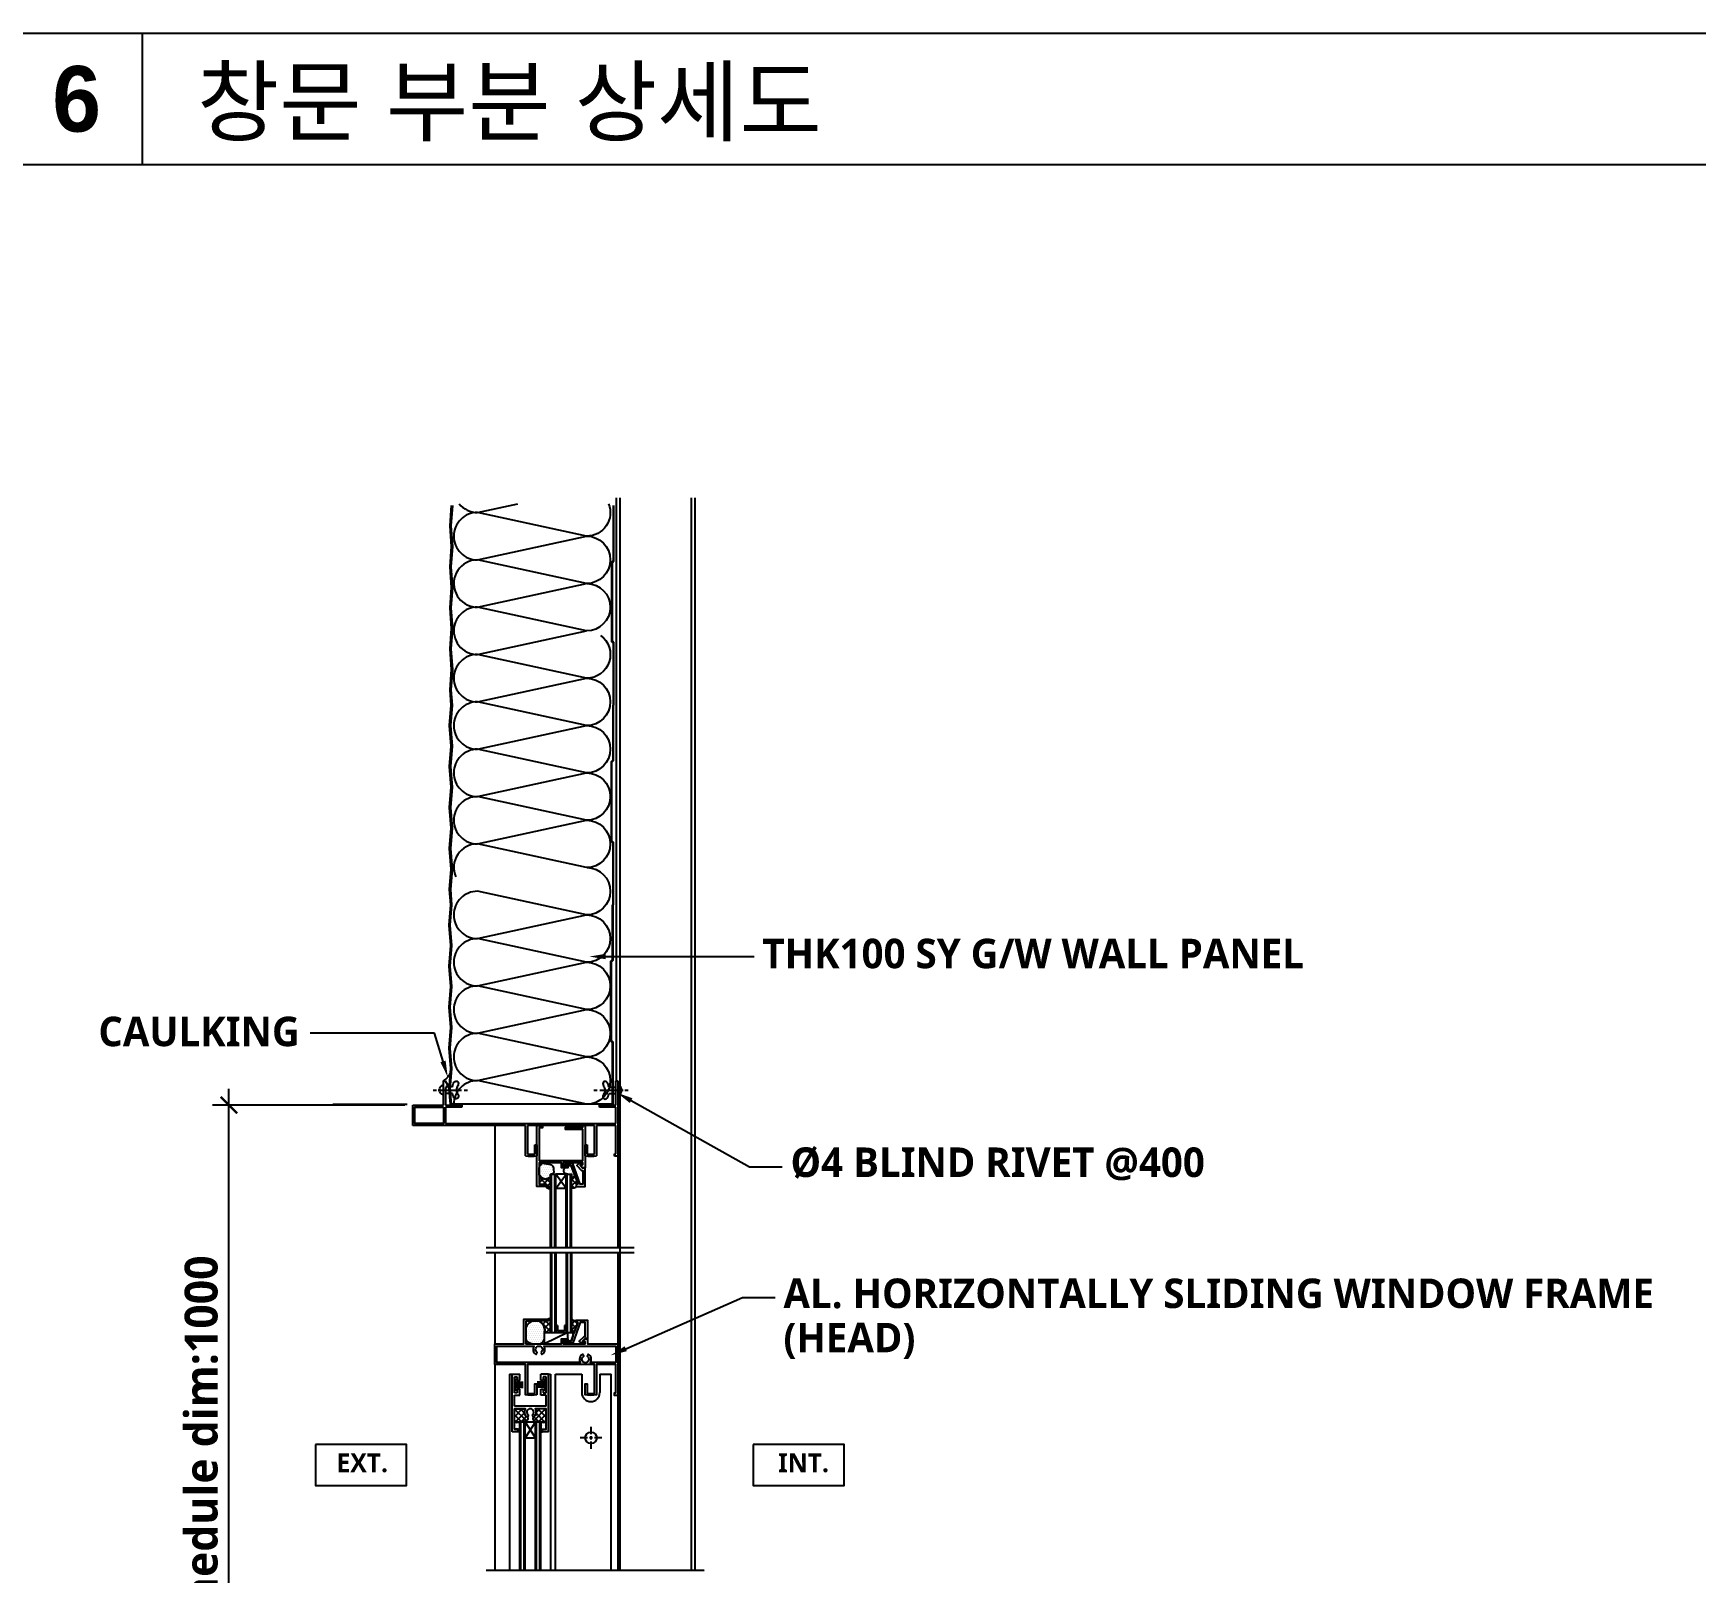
# Model space of a CAD drawing. Extents: x 0 to 20413, y 0 to 2870.
# Drawn here: x 3989 to 5002, y 1931 to 2870 of the extents above; entities that cross this region are included whole.
import ezdxf
from ezdxf import colors
from ezdxf.entities.mleader import LeaderData, LeaderLine
from ezdxf.enums import TextEntityAlignment as Align
from ezdxf.math import Vec2, Vec3

# ---------------------------------------------------------------- set-up
doc = ezdxf.new("R2010")
doc.units = 0
doc.linetypes.add('HIDDEN', pattern=[0.375, 0.25, -0.125])
doc.layers.get('Defpoints').update_dxf_attribs({"color": 151})
for name, color, linetype in [('0-판넬전개선', 11, 'Continuous'), ('A-ANNO-GRA1', 7, 'Continuous'), ('A-ANNO-TEXT1', 7, 'Continuous'), ('DIM', 7, 'Continuous'), ('HATCH', 252, 'Continuous'), ('Insulation', 8, 'Continuous'), ('SUBLINE', 4, 'Continuous'), ('~BOLT', 11, 'Continuous'), ('~FACE', 6, 'Continuous'), ('~FRAME', 2, 'Continuous'), ('~PANEL', 2, 'Continuous'), ('~TEXT', 3, 'Continuous'), ('~WINDOW', 4, 'Continuous')]:
    doc.layers.add(name, color=color, linetype=linetype)
doc.styles.add('2020음성 1차', font='나눔고딕Bold.ttf')
doc.styles.add('SY PANEL', font='NanumGothicBold.ttf')
doc.styles.add('헤드라인', font='NanumGothicBold.ttf')
doc.dimstyles.new('10-P&P', dxfattribs={"dimscale": 10, "dimtxt": 2, "dimasz": 1, "dimexe": 1, "dimexo": 0.5, "dimgap": 0.5, "dimtad": 1, "dimdec": 0, "dimlunit": 6, "dimtxsty": '헤드라인', "dimblk": 'ARCHTICK', "dimcen": 0.1, "dimdle": 1, "dimclrd": 256, "dimclre": 32, "dimclrt": 7, "dimadec": 0, "dimazin": 0, "dimtfac": 1, "dimtdec": 0, "dimtix": 1, "dimtmove": 2, "dimatfit": 3, "dimldrblk": 'DOTSMALL', "dimfxl": 1, "dimtolj": 1, "dimtzin": 0, "dimarcsym": 0})

# ---------------------------------------------------------------- blocks, each defined once
blk = doc.blocks.new('*X88')
at = {"color": 0}
for p, q in [((1945, 1987.5), (1945, 1987.5)), ((1945.625, 1988.75), (1945.625, 1988.75)), ((1946.25, 1987.5), (1946.25, 1987.5)), ((1946.875, 1988.75), (1946.875, 1988.75)), ((1947.5, 1990), (1947.5, 1990)), ((1947.5, 1987.5), (1947.5, 1987.5)), ((1948.125, 1988.75), (1948.125, 1988.75)), ((1948.75, 1990), (1948.75, 1990)), ((1948.75, 1987.5), (1948.75, 1987.5)), ((1949.375, 1988.75), (1949.375, 1988.75)), ((1950, 1987.5), (1950, 1987.5)), ((1945.625, 1986.25), (1945.625, 1986.25)), ((1946.875, 1986.25), (1946.875, 1986.25)), ((1948.125, 1986.25), (1948.125, 1986.25)), ((1948.75, 1985), (1948.75, 1985)), ((1949.375, 1986.25), (1949.375, 1986.25)), ((1950, 1985), (1950, 1985)), ((1950.625, 1986.25), (1950.625, 1986.25)), ((1950.625, 1983.75), (1950.625, 1983.75)), ((1951.25, 1985), (1951.25, 1985))]:
    blk.add_line(p, q, dxfattribs=at)
blk = doc.blocks.new('*X89')
at = {"color": 0}
for p, q in [((1949.6, 1981.4), (1951.8, 1983.6)), ((1952.6, 1978.9), (1949.6, 1981.9)), ((1949.6, 1977.9), (1952.8, 1981)), ((1951.4, 1976.6), (1949.6, 1978.4)), ((1952, 1983), (1951.5, 1983.5))]:
    blk.add_line(p, q, dxfattribs=at)
blk = doc.blocks.new('*X90')
at = {"color": 0}
for p, q in [((2359.375, 801.25), (2359.375, 801.25)), ((2360, 802.5), (2360, 802.5)), ((2360.625, 803.75), (2360.625, 803.75)), ((2360.625, 801.25), (2360.625, 801.25)), ((2361.25, 802.5), (2361.25, 802.5)), ((2361.875, 801.25), (2361.875, 801.25)), ((2362.5, 802.5), (2362.5, 802.5)), ((2363.125, 801.25), (2363.125, 801.25)), ((2363.75, 802.5), (2363.75, 802.5)), ((2364.375, 801.25), (2364.375, 801.25)), ((2365, 802.5), (2365, 802.5)), ((2365.625, 801.25), (2365.625, 801.25)), ((2358.75, 800), (2358.75, 800)), ((2358.75, 797.5), (2358.75, 797.5)), ((2359.375, 798.75), (2359.375, 798.75)), ((2359.375, 796.25), (2359.375, 796.25)), ((2360, 800), (2360, 800)), ((2360, 797.5), (2360, 797.5)), ((2360, 795), (2360, 795)), ((2360.625, 798.75), (2360.625, 798.75)), ((2360.625, 796.25), (2360.625, 796.25)), ((2361.25, 800), (2361.25, 800)), ((2361.25, 797.5), (2361.25, 797.5)), ((2361.25, 795), (2361.25, 795)), ((2361.875, 798.75), (2361.875, 798.75)), ((2361.875, 796.25), (2361.875, 796.25)), ((2362.5, 800), (2362.5, 800)), ((2362.5, 797.5), (2362.5, 797.5)), ((2362.5, 795), (2362.5, 795)), ((2363.125, 798.75), (2363.125, 798.75)), ((2363.125, 796.25), (2363.125, 796.25)), ((2363.75, 800), (2363.75, 800)), ((2363.75, 797.5), (2363.75, 797.5)), ((2363.75, 795), (2363.75, 795)), ((2364.375, 798.75), (2364.375, 798.75)), ((2364.375, 796.25), (2364.375, 796.25)), ((2365, 800), (2365, 800)), ((2365, 797.5), (2365, 797.5)), ((2365.625, 798.75), (2365.625, 798.75)), ((2366.25, 800), (2366.25, 800)), ((2366.25, 797.5), (2366.25, 797.5)), ((2366.875, 798.75), (2366.875, 798.75))]:
    blk.add_line(p, q, dxfattribs=at)
blk = doc.blocks.new('*X91')
at = {"color": 0}
for p, q in [((2358.2, 795.5), (2358.7, 796)), ((2365.1, 788.6), (2358.2, 795.5)), ((2358.2, 792), (2360.7, 794.5)), ((2359, 791.2), (2358.2, 791.9)), ((2360.9, 791.2), (2365.2, 795.4)), ((2362.6, 789.3), (2365.2, 791.9)), ((2365.2, 792), (2363, 794.3)), ((2365.2, 795.6), (2365.2, 795.6))]:
    blk.add_line(p, q, dxfattribs=at)
blk = doc.blocks.new('*X92')
at = {"color": 0}
for p, q in [((1949.6, 1857.6), (1949.6, 1857.7)), ((1949.6, 1854.1), (1951.9, 1856.4)), ((1952.5, 1855.3), (1951.3, 1856.5)), ((1952.3, 1851.9), (1949.6, 1854.7)), ((1949.6, 1850.6), (1953.1, 1854.1)), ((1951.4, 1849.3), (1949.6, 1851.1)), ((1953.3, 1854.5), (1952.6, 1855.2))]:
    blk.add_line(p, q, dxfattribs=at)
blk = doc.blocks.new('*X93')
at = {"color": 0}
for p, q in [((189, 1886.1), (189, 1886.1)), ((195.5, 1879.8), (189.3, 1886.1)), ((190.8, 1884.3), (192.7, 1886.2)), ((195.5, 1883.3), (192.7, 1886.2)), ((195.5, 1886.9), (194.9, 1887.6)), ((191.9, 1881.9), (195.5, 1885.5)), ((192.8, 1879.2), (195.5, 1882))]:
    blk.add_line(p, q, dxfattribs=at)
blk = doc.blocks.new('*X98')
at = {"color": 0}
for p, q in [((1970.5, 2055.3), (1975.4, 2060.3)), ((1970.5, 2058.9), (1971.9, 2060.3)), ((1977.5, 2053), (1970.5, 2060)), ((1976.5, 2057.6), (1973.8, 2060.3)), ((1974.7, 2052.2), (1970.5, 2056.5)), ((1971.3, 2052.1), (1970.5, 2053)), ((1970.8, 2052.1), (1976.5, 2057.8)), ((1974.5, 2052.2), (1977.7, 2055.5))]:
    blk.add_line(p, q, dxfattribs=at)
blk = doc.blocks.new('*X99')
at = {"color": 0}
for p, q in [((1982.4, 2053.1), (1989.6, 2060.3)), ((1983.7, 2057.9), (1986, 2060.3)), ((1989.7, 2055), (1984.4, 2060.3)), ((1989.7, 2058.5), (1987.9, 2060.3)), ((1985.3, 2052.2), (1982.3, 2055.3)), ((1989, 2052.1), (1983.6, 2057.5)), ((1985.1, 2052.2), (1989.7, 2056.9)), ((1988.5, 2052.1), (1989.7, 2053.3))]:
    blk.add_line(p, q, dxfattribs=at)
blk = doc.blocks.new('*X100')
at = {"color": 0}
for p, q in [((1970.625, 2051.25), (1970.625, 2051.25)), ((1970.625, 2048.75), (1970.625, 2048.75)), ((1971.25, 2050), (1971.25, 2050)), ((1971.875, 2051.25), (1971.875, 2051.25)), ((1971.875, 2048.75), (1971.875, 2048.75)), ((1972.5, 2050), (1972.5, 2050)), ((1973.125, 2051.25), (1973.125, 2051.25)), ((1973.125, 2048.75), (1973.125, 2048.75)), ((1973.125, 2046.25), (1973.125, 2046.25))]:
    blk.add_line(p, q, dxfattribs=at)
blk = doc.blocks.new('*X101')
at = {"color": 0}
for p, q in [((1986.875, 2051.25), (1986.875, 2051.25)), ((1986.875, 2048.75), (1986.875, 2048.75)), ((1987.5, 2050), (1987.5, 2050)), ((1988.125, 2051.25), (1988.125, 2051.25)), ((1988.125, 2048.75), (1988.125, 2048.75)), ((1988.75, 2050), (1988.75, 2050)), ((1989.375, 2051.25), (1989.375, 2051.25)), ((1989.375, 2048.75), (1989.375, 2048.75)), ((1986.875, 2046.25), (1986.875, 2046.25))]:
    blk.add_line(p, q, dxfattribs=at)
blk = doc.blocks.new('*X102')
at = {"color": 0}
for p, q in [((180.625, 1881.25), (180.625, 1881.25)), ((180.625, 1878.75), (180.625, 1878.75)), ((180.625, 1876.25), (180.625, 1876.25)), ((181.25, 1882.5), (181.25, 1882.5)), ((181.25, 1880), (181.25, 1880)), ((181.25, 1877.5), (181.25, 1877.5)), ((181.875, 1883.75), (181.875, 1883.75)), ((181.875, 1881.25), (181.875, 1881.25)), ((181.875, 1878.75), (181.875, 1878.75)), ((181.875, 1876.25), (181.875, 1876.25)), ((182.5, 1882.5), (182.5, 1882.5)), ((182.5, 1880), (182.5, 1880)), ((182.5, 1877.5), (182.5, 1877.5)), ((183.125, 1883.75), (183.125, 1883.75)), ((183.125, 1881.25), (183.125, 1881.25)), ((183.125, 1878.75), (183.125, 1878.75)), ((183.125, 1876.25), (183.125, 1876.25)), ((183.75, 1885), (183.75, 1885)), ((183.75, 1882.5), (183.75, 1882.5)), ((183.75, 1880), (183.75, 1880)), ((183.75, 1877.5), (183.75, 1877.5)), ((184.375, 1883.75), (184.375, 1883.75)), ((184.375, 1881.25), (184.375, 1881.25)), ((184.375, 1878.75), (184.375, 1878.75)), ((184.375, 1876.25), (184.375, 1876.25)), ((185, 1885), (185, 1885)), ((185, 1882.5), (185, 1882.5)), ((185, 1880), (185, 1880)), ((185, 1877.5), (185, 1877.5)), ((185.625, 1883.75), (185.625, 1883.75)), ((185.625, 1881.25), (185.625, 1881.25)), ((185.625, 1878.75), (185.625, 1878.75)), ((185.625, 1876.25), (185.625, 1876.25)), ((186.25, 1885), (186.25, 1885)), ((186.25, 1882.5), (186.25, 1882.5)), ((186.25, 1880), (186.25, 1880)), ((186.25, 1877.5), (186.25, 1877.5)), ((186.875, 1883.75), (186.875, 1883.75)), ((186.875, 1881.25), (186.875, 1881.25)), ((186.875, 1878.75), (186.875, 1878.75)), ((186.875, 1876.25), (186.875, 1876.25)), ((187.5, 1885), (187.5, 1885)), ((187.5, 1882.5), (187.5, 1882.5)), ((187.5, 1880), (187.5, 1880)), ((187.5, 1877.5), (187.5, 1877.5)), ((188.125, 1883.75), (188.125, 1883.75)), ((188.125, 1881.25), (188.125, 1881.25)), ((188.125, 1878.75), (188.125, 1878.75)), ((188.125, 1876.25), (188.125, 1876.25)), ((188.75, 1885), (188.75, 1885)), ((188.75, 1882.5), (188.75, 1882.5)), ((188.75, 1880), (188.75, 1880)), ((188.75, 1877.5), (188.75, 1877.5)), ((189.375, 1883.75), (189.375, 1883.75)), ((189.375, 1881.25), (189.375, 1881.25)), ((189.375, 1878.75), (189.375, 1878.75)), ((189.375, 1876.25), (189.375, 1876.25)), ((190, 1885), (190, 1885)), ((190, 1882.5), (190, 1882.5)), ((190, 1880), (190, 1880)), ((190, 1877.5), (190, 1877.5)), ((190.625, 1883.75), (190.625, 1883.75)), ((190.625, 1881.25), (190.625, 1881.25)), ((190.625, 1878.75), (190.625, 1878.75)), ((190.625, 1876.25), (190.625, 1876.25)), ((191.25, 1882.5), (191.25, 1882.5)), ((191.25, 1880), (191.25, 1880)), ((191.25, 1877.5), (191.25, 1877.5)), ((191.875, 1878.75), (191.875, 1878.75)), ((191.875, 1876.25), (191.875, 1876.25)), ((181.25, 1875), (181.25, 1875)), ((181.875, 1873.75), (181.875, 1873.75)), ((182.5, 1875), (182.5, 1875)), ((183.125, 1873.75), (183.125, 1873.75)), ((183.75, 1875), (183.75, 1875)), ((184.375, 1873.75), (184.375, 1873.75)), ((185, 1875), (185, 1875)), ((185, 1872.5), (185, 1872.5)), ((185.625, 1873.75), (185.625, 1873.75)), ((186.25, 1875), (186.25, 1875)), ((186.25, 1872.5), (186.25, 1872.5)), ((186.875, 1873.75), (186.875, 1873.75)), ((187.5, 1875), (187.5, 1875)), ((187.5, 1872.5), (187.5, 1872.5)), ((188.125, 1873.75), (188.125, 1873.75)), ((188.75, 1875), (188.75, 1875)), ((188.75, 1872.5), (188.75, 1872.5)), ((189.375, 1873.75), (189.375, 1873.75)), ((190, 1875), (190, 1875)), ((190.625, 1873.75), (190.625, 1873.75)), ((191.25, 1875), (191.25, 1875))]:
    blk.add_line(p, q, dxfattribs=at)
blk = doc.blocks.new('*X103')
at = {"color": 0}
for p, q in [((1947.5, 1847.5), (1947.5, 1847.5)), ((1948.125, 1848.75), (1948.125, 1848.75)), ((1948.125, 1846.25), (1948.125, 1846.25)), ((1948.75, 1847.5), (1948.75, 1847.5)), ((1949.375, 1848.75), (1949.375, 1848.75)), ((1949.375, 1846.25), (1949.375, 1846.25)), ((1950, 1847.5), (1950, 1847.5)), ((1947.5, 1845), (1947.5, 1845)), ((1948.75, 1845), (1948.75, 1845))]:
    blk.add_line(p, q, dxfattribs=at)
blk = doc.blocks.new('리벳')
at = {"layer": '~BOLT'}
for p, q in [((7202.9, 974.1), (7204.9, 974.1)), ((7205.9, 974.1), (7220.1, 974.1)), ((7214.7, 976.1), (7210.6, 976.1)), ((7221.7, 974.1), (7223.8, 974.1)), ((7214.7, 972.1), (7210.6, 972.1))]:
    blk.add_line(p, q, dxfattribs=at)
blk.add_lwpolyline([(7214.7, 972.1, 0.243685), (7216.2, 968.8, 0.496046), (7218.1, 969.5, 0.240327), (7217.8, 971.4, -0.160412), (7217, 974.1, -0.154154), (7217.8, 976.6, 0.228762), (7218.2, 978.4, 0.497369), (7216.2, 979.2, 0.258254), (7214.7, 976.1)], format="xyb", dxfattribs=at)
blk.add_arc((7209.8, 974), 3.16, 106.0461, 253.9539, dxfattribs=at)
blk = doc.blocks.new('_ArchTick')
at = {"color": 0, "linetype": 'ByBlock', "const_width": 0.15}
blk.add_lwpolyline([(-0.5, -0.5), (0.5, 0.5)], dxfattribs=at)
blk = doc.blocks.new('*D181')
at = {"layer": '0-판넬전개선', "lineweight": -2}
blk.add_line((4107.9, 1781.8), (4107.9, 2226.2), dxfattribs=at)
at = {"layer": '0-판넬전개선', "color": 32, "lineweight": -2}
for p, q in [((4215.1, 2216.2), (4097.9, 2216.2)), ((4224.7, 1791.8), (4097.9, 1791.8))]:
    blk.add_line(p, q, dxfattribs=at)
at = {"layer": 'Defpoints', "color": 0}
for p in [(4107.9, 2216.2), (4220.1, 2216.2), (4229.7, 1791.8)]:
    blk.add_point(p, dxfattribs=at)
at = {"layer": '0-판넬전개선', "linetype": 'ByBlock', "lineweight": -2, "xscale": 10, "yscale": 10, "zscale": 10}
for p, rotation in [((4107.9, 2216.2), 90), ((4107.9, 1791.8), 270)]:
    blk.add_blockref('_ArchTick', p, dxfattribs=dict(at, rotation=rotation))
at = {"layer": '0-판넬전개선', "color": 7, "insert": (4091.1, 2004), "char_height": 20, "attachment_point": 5, "rotation": 90, "style": '헤드라인'}
blk.add_mtext('\\A1;Schedule dim:1000', dxfattribs=at)
blk = doc.blocks.new('_DotSmall')
at = {"color": 0, "linetype": 'ByBlock', "const_width": 0.5}
blk.add_lwpolyline([(-0.0625, 0, 1), (0.0625, 0, 1)], format="xyb", close=True, dxfattribs=at)

msp = doc.modelspace()

# ---------------------------------------------------------------- linework, layer by layer
for p, q in [((2200, 2870), (5750, 2870)), ((4055, 2870), (4055, 2790)), ((2200, 2790), (5750, 2790))]:
    msp.add_line(p, q)
at = {"layer": 'A-ANNO-GRA1'}
msp.add_lwpolyline([(2200, 2870), (5750, 2870), (5750, 100), (2200, 100)], close=True, dxfattribs=at)
at = {"layer": 'DIM'}
msp.add_line((4216.51, 2216.62), (4171.3, 2216.62), dxfattribs=at)
at = {"layer": 'Insulation'}
for points in [[(4339.45, 2582.98, -0.5295451), (4326.02, 2563.22), (4259.45, 2577.66, 0.4142136), (4245.01, 2563.22)], [(4248.26, 2582.98, 0.2254831), (4259.45, 2577.66), (4283.97, 2582.98)], [(4245.01, 2563.22, 0.4142136), (4259.45, 2548.78), (4326.02, 2563.22, -1), (4326.02, 2534.34), (4259.45, 2548.78, 0.538191), (4246.17, 2528.66)], [(4245.41, 2537.72, 0.48505), (4259.45, 2519.91), (4326.02, 2534.34)], [(4326.29, 2534.34, -0.9909463), (4326.02, 2505.47), (4259.45, 2519.91, 0.4142136), (4245.01, 2505.47)], [(4245.41, 2508.84, 0.48505), (4259.45, 2491.03), (4326.02, 2505.47)], [(4334.49, 2502.73, -0.7272741), (4326.02, 2476.59), (4259.45, 2491.03, 0.4142136), (4245.01, 2476.59)], [(4245.01, 2476.59, 0.4142136), (4259.45, 2462.15), (4326.02, 2476.59, -1), (4326.02, 2447.71), (4259.45, 2462.15, 0.4142136), (4245.01, 2447.71)], [(4245.01, 2447.71, 0.4142136), (4259.45, 2433.27), (4326.02, 2447.71, -1), (4326.02, 2418.83), (4259.45, 2433.27, 0.4142136), (4245.01, 2418.83)], [(4245.01, 2418.83, 0.4142136), (4259.45, 2404.39), (4326.02, 2418.83, -1), (4326.02, 2389.95), (4259.45, 2404.39, 0.4142136), (4245.01, 2389.95)], [(4245.01, 2389.95, 0.4142136), (4259.45, 2375.51), (4326.02, 2389.95, -1), (4326.02, 2361.07), (4259.45, 2375.51, 0.538191), (4246.17, 2355.39)], [(4326.29, 2361.07, -0.9909463), (4326.02, 2332.19), (4259.45, 2346.63, 0.4142136), (4245.01, 2332.19)], [(4245.01, 2332.19, 0.4142136), (4259.45, 2317.75), (4326.02, 2332.19, -1), (4326.02, 2303.31), (4259.45, 2317.75, 0.4142136), (4245.01, 2303.31)], [(4245.01, 2303.31, 0.4142136), (4259.45, 2288.87), (4326.02, 2303.31, -1), (4326.02, 2274.43), (4259.45, 2288.87, 0.4142136), (4245.01, 2274.43)], [(4245.01, 2274.43, 0.4142136), (4259.45, 2259.99), (4326.02, 2274.43, -1), (4326.02, 2245.55), (4259.45, 2259.99, 0.4142136), (4245.01, 2245.55)], [(4245.01, 2245.55, 0.4142136), (4259.45, 2231.11), (4326.02, 2245.55, -1), (4326.02, 2216.67), (4259.45, 2231.11, 0.4142136), (4245.01, 2216.67)]]:
    msp.add_lwpolyline(points, format="xyb", dxfattribs=at)
msp.add_arc((4233.75, 2239.39), 9.77, 300.35202, 341.54604, dxfattribs=at)
at = {"layer": 'SUBLINE'}
for p, q in [((4344.21, 2253.79), (4344.21, 2586.6)), ((4392.21, 1932.42), (4392.21, 2586.6)), ((4344.21, 2230.96), (4344.21, 2358.33)), ((4270.08, 2203.76), (4270.08, 2129.12)), ((4345.08, 2184.96), (4345.08, 2129.12)), ((4355.05, 2129.12), (4264.72, 2129.12)), ((4355.05, 2126.12), (4264.72, 2126.12)), ((4270.08, 2126.12), (4270.08, 2070.53)), ((4345.08, 2126.12), (4345.08, 2070.53)), ((4270.08, 2057.93), (4270.08, 1932.42)), ((4279.08, 2051.96), (4280.59, 2051.96)), ((4279.08, 2051.96), (4279.08, 1932.42)), ((4302.76, 2051.96), (4304.08, 2051.96)), ((4304.08, 2051.96), (4304.08, 1932.42)), ((4307.08, 2051.96), (4323.08, 2051.96)), ((4307.08, 1932.42), (4307.08, 2051.96)), ((4323.08, 2051.96), (4323.08, 2040.86)), ((4334.08, 2051.96), (4334.08, 2040.86)), ((4334.08, 2051.96), (4341.08, 2051.96)), ((4341.08, 1932.42), (4341.08, 2051.96)), ((4328.69, 2015.43), (4328.69, 2019.87)), ((4326.48, 2013.21), (4322.04, 2013.21)), ((4329.64, 2013.21), (4327.74, 2013.21)), ((4328.69, 2012.26), (4328.69, 2014.17)), ((4328.69, 2006.56), (4328.69, 2011)), ((4335.35, 2013.21), (4330.91, 2013.21))]:
    msp.add_line(p, q, dxfattribs=at)
at = {"layer": 'SUBLINE', "linetype": 'HIDDEN'}
for p, q in [((4346.51, 1932.42), (4346.51, 2586.6)), ((4389.91, 1932.42), (4389.91, 2586.6)), ((4264.74, 1932.42), (4397.96, 1932.42))]:
    msp.add_line(p, q, dxfattribs=at)
at = {"layer": 'SUBLINE'}
msp.add_circle((4328.69, 2013.21), 3.48, dxfattribs=at)
msp.add_arc((4328.58, 2040.86), 5.5, 180, 0, dxfattribs=at)
at = {"layer": '~FACE'}
msp.add_line((4342.18, 2216.67), (4242.93, 2216.67), dxfattribs=at)
at = {"layer": '~FRAME'}
for p, q in [((4238.68, 2216.16), (4238.68, 2230.96)), ((4238.68, 2230.96), (4239.72, 2230.96)), ((4239.72, 2230.96), (4240.88, 2228.96)), ((4343.88, 2216.16), (4343.88, 2230.96)), ((4343.88, 2230.96), (4345.08, 2230.96)), ((4345.08, 2230.96), (4345.08, 2184.96)), ((4240.88, 2226.96), (4239.88, 2226.96)), ((4239.88, 2226.96), (4239.88, 2216.16)), ((4240.88, 2228.96), (4240.88, 2226.96)), ((4220.08, 2203.76), (4220.08, 2216.16)), ((4220.08, 2216.16), (4238.68, 2216.16)), ((4239.88, 2216.16), (4249.88, 2216.16)), ((4249.88, 2214.96), (4239.88, 2214.96)), ((4239.88, 2214.96), (4239.88, 2204.96)), ((4249.88, 2216.16), (4249.88, 2214.96)), ((4333.88, 2214.96), (4333.88, 2216.16)), ((4333.88, 2216.16), (4343.88, 2216.16)), ((4343.88, 2214.96), (4333.88, 2214.96)), ((4343.88, 2204.96), (4343.88, 2214.96)), ((4288.68, 2203.76), (4220.08, 2203.76)), ((4239.88, 2204.96), (4343.88, 2204.96)), ((4288.68, 2185.3), (4288.68, 2203.76)), ((4330.88, 2203.76), (4289.88, 2203.76)), ((4289.88, 2203.76), (4289.88, 2186.16)), ((4330.88, 2186.16), (4330.88, 2203.76)), ((4343.88, 2203.76), (4332.08, 2203.76)), ((4332.08, 2203.76), (4332.08, 2185.3)), ((4343.88, 2186.46), (4343.88, 2203.76)), ((4294.48, 2186.16), (4294.48, 2191.96)), ((4294.48, 2191.96), (4295.68, 2191.96)), ((4295.68, 2191.96), (4295.68, 2185.3)), ((4325.08, 2185.3), (4325.08, 2191.96)), ((4325.08, 2191.96), (4326.28, 2191.96)), ((4326.28, 2191.96), (4326.28, 2186.16)), ((4289.88, 2186.16), (4294.48, 2186.16)), ((4326.28, 2186.16), (4330.88, 2186.16)), ((4343.08, 2184.96), (4343.08, 2186.46)), ((4343.08, 2186.46), (4343.88, 2186.46)), ((4345.08, 2184.96), (4343.08, 2184.96))]:
    msp.add_line(p, q, dxfattribs=at)
for points in [[(4238.68, 2214.96), (4238.68, 2204.96), (4221.28, 2204.96), (4221.28, 2214.96)], [(4319.63, 2166.56), (4325.08, 2166.56), (4325.08, 2177.77), (4323.48, 2177.77), (4321.98, 2179.27), (4323, 2180.28), (4321.07, 2180.33), (4320, 2179.27), (4322.9, 2176.37), (4323.68, 2176.37), (4323.68, 2167.96), (4322.13, 2167.96), (4317.63, 2180.52), (4312.63, 2179.83), (4312.63, 2179.83), (4312.63, 2179.33), (4316.57, 2179.33), (4320.65, 2167.96), (4319.63, 2167.96)], [(4324.55, 2071.2), (4322.62, 2071.15), (4321.55, 2072.22), (4324.45, 2075.12), (4325.23, 2075.12), (4325.23, 2083.53), (4322.13, 2083.53), (4317.63, 2070.97), (4312.63, 2071.66), (4312.63, 2071.66), (4312.63, 2072.16), (4316.57, 2072.16), (4320.65, 2083.53), (4319.63, 2083.53), (4319.63, 2084.93), (4326.63, 2084.93), (4326.63, 2073.72), (4325.03, 2073.72), (4323.53, 2072.22)]]:
    msp.add_lwpolyline(points, close=True, dxfattribs=at)
msp.add_lwpolyline([(4310.63, 2177.96), (4310.63, 2180.96), (4297.08, 2180.96), (4297.08, 2167.96), (4301.13, 2167.96), (4301.13, 2166.56), (4295.68, 2166.56), (4295.68, 2203.76), (4299.08, 2203.76), (4299.08, 2202.36), (4297.08, 2202.36), (4297.08, 2182.36), (4323.68, 2182.36), (4323.68, 2201.3), (4313.23, 2201.3), (4313.23, 2202.7), (4323.68, 2202.7), (4323.68, 2203.76), (4325.08, 2203.76), (4325.08, 2177.86), (4323.68, 2177.86), (4322.68, 2178.86), (4323.68, 2179.86), (4323.68, 2180.96), (4311.63, 2180.96), (4311.63, 2178.96), (4314.63, 2178.96), (4314.63, 2177.96), (4310.63, 2177.96), (4310.63, 2180.47)], dxfattribs=at)
for points in [[(4295.68, 2039.47, -0.098159), (4288.68, 2039.47), (4288.68, 2057.93), (4270.08, 2057.93), (4270.08, 2070.53), (4287.63, 2070.53), (4287.63, 2085.53), (4287.63, 2085.53), (4302.63, 2085.53), (4302.63, 2084.53), (4289.03, 2084.13), (4289.03, 2070.53), (4310.63, 2070.53), (4310.63, 2073.53), (4314.63, 2073.53), (4314.63, 2072.53), (4311.63, 2072.53), (4311.63, 2070.53), (4325.23, 2070.53), (4325.23, 2071.63), (4324.23, 2072.63), (4325.23, 2073.63), (4326.63, 2073.63), (4326.63, 2070.53), (4345.08, 2070.53), (4345.08, 2039.13), (4343.08, 2039.13), (4343.08, 2040.63), (4343.88, 2040.63), (4343.88, 2057.93), (4332.08, 2057.93), (4332.08, 2039.47, -0.098159), (4325.08, 2039.47), (4325.08, 2046.13), (4326.28, 2046.13), (4326.28, 2040.33), (4330.88, 2040.33), (4330.88, 2057.93), (4289.88, 2057.93), (4289.88, 2040.33), (4294.48, 2040.33), (4294.48, 2046.13), (4295.68, 2046.13)], [(4298.02, 2065.29), (4298.75, 2064, 0.4364537), (4299.96, 2069.13), (4343.88, 2069.13), (4343.88, 2059.13), (4328.27, 2059.13, 0.4364537), (4327.05, 2064.25), (4326.33, 2062.96, -3.7499414), (4324.22, 2062.95), (4323.48, 2064.23, 0.43305), (4322.3, 2059.13), (4271.28, 2059.13), (4271.28, 2069.13), (4294, 2069.13, 0.43305), (4295.18, 2064.02), (4295.92, 2065.3, -3.7499414)]]:
    msp.add_lwpolyline(points, format="xyb", close=True, dxfattribs=at)
for centre in [(4292.18, 2202.96), (4328.58, 2202.96)]:
    msp.add_arc(centre, 18, 258.78773, 281.21227, dxfattribs=at)
at = {"layer": '~PANEL'}
for points in [[(4243.44, 2460.2), (4242.7, 2469.46), (4243.7, 2481.96), (4242.7, 2494.46), (4243.7, 2506.96), (4242.7, 2519.46), (4243.7, 2531.96), (4242.7, 2544.46), (4243.7, 2556.96), (4242.7, 2569.46), (4243.7, 2581.96)], [(4244.2, 2581.96), (4243.2, 2569.46), (4244.2, 2556.96), (4243.2, 2544.46), (4244.2, 2531.96), (4243.2, 2519.46), (4244.2, 2506.96), (4243.2, 2494.46), (4244.2, 2481.96), (4243.2, 2469.46), (4243.95, 2460.2)], [(4342.2, 2581.96), (4342.2, 2548.37), (4341.2, 2547.37), (4341.2, 2498.96), (4342.2, 2497.96), (4342.2, 2460.2)], [(4342.7, 2460.2), (4342.7, 2498.16), (4341.7, 2499.16), (4341.7, 2547.16), (4342.7, 2548.16), (4342.7, 2581.96)], [(4243.18, 2338.44), (4242.44, 2347.7), (4243.44, 2360.2), (4242.44, 2372.7), (4243.44, 2385.2), (4242.44, 2397.7), (4243.44, 2410.2), (4242.44, 2422.7), (4243.44, 2435.2), (4242.44, 2447.7), (4243.44, 2460.2)], [(4243.95, 2460.2), (4242.95, 2447.7), (4243.95, 2435.2), (4242.95, 2422.7), (4243.95, 2410.2), (4242.95, 2397.7), (4243.95, 2385.2), (4242.95, 2372.7), (4243.95, 2360.2), (4242.95, 2347.7), (4243.69, 2338.44)], [(4341.94, 2460.2), (4341.94, 2426.61), (4340.94, 2425.61), (4340.94, 2377.19), (4341.94, 2376.19), (4341.94, 2338.44)], [(4342.44, 2338.44), (4342.44, 2376.4), (4341.44, 2377.4), (4341.44, 2425.4), (4342.44, 2426.4), (4342.44, 2460.2)], [(4242.93, 2216.67), (4242.18, 2225.94), (4243.18, 2238.44), (4242.18, 2250.94), (4243.18, 2263.44), (4242.18, 2275.94), (4243.18, 2288.44), (4242.18, 2300.94), (4243.18, 2313.44), (4242.18, 2325.94), (4243.18, 2338.44)], [(4243.69, 2338.44), (4242.69, 2325.94), (4243.69, 2313.44), (4242.69, 2300.94), (4243.69, 2288.44), (4242.69, 2275.94), (4243.69, 2263.44), (4242.69, 2250.94), (4243.69, 2238.44), (4242.69, 2225.94), (4243.43, 2216.67)], [(4341.68, 2338.44), (4341.68, 2304.84), (4340.68, 2303.84), (4340.68, 2255.43), (4341.68, 2254.43), (4341.68, 2216.67)], [(4342.18, 2216.67), (4342.18, 2254.64), (4341.18, 2255.64), (4341.18, 2303.64), (4342.18, 2304.64), (4342.18, 2338.44)]]:
    msp.add_lwpolyline(points, dxfattribs=at)
at = {"layer": '~TEXT'}
for p, q in [((4237.2, 2225.28), (4245.82, 2225.28)), ((4338.8, 2225.28), (4347.43, 2225.28))]:
    msp.add_line(p, q, dxfattribs=at)
for points in [[(4160.65, 2009.24), (4160.65, 1984.24), (4216.17, 1984.24), (4216.17, 2009.24)], [(4427.58, 2009.24), (4427.58, 1984.24), (4483.1, 1984.24), (4483.1, 2009.24)]]:
    msp.add_lwpolyline(points, close=True, dxfattribs=at)
at = {"layer": '~WINDOW'}
for p, q in [((4304.05, 2173.96), (4307.22, 2173.96)), ((4304.05, 2129.12), (4304.05, 2173.96)), ((4304.58, 2129.12), (4304.58, 2173.96)), ((4306.69, 2129.12), (4306.69, 2173.96)), ((4313.55, 2173.96), (4307.22, 2173.96)), ((4307.22, 2165.33), (4313.55, 2173.96)), ((4313.55, 2165.33), (4307.22, 2173.96)), ((4307.22, 2129.12), (4307.22, 2173.96)), ((4313.55, 2173.96), (4316.72, 2173.96)), ((4313.55, 2129.12), (4313.55, 2173.96)), ((4314.08, 2129.12), (4314.08, 2173.96)), ((4316.19, 2129.12), (4316.19, 2173.96)), ((4316.72, 2129.12), (4316.72, 2173.96)), ((4313.55, 2165.33), (4307.22, 2165.33)), ((4304.05, 2126.12), (4304.05, 2077.53)), ((4304.58, 2126.12), (4304.58, 2077.53)), ((4306.69, 2126.12), (4306.69, 2077.53)), ((4307.22, 2126.12), (4307.22, 2077.53)), ((4313.55, 2126.12), (4313.55, 2077.53)), ((4314.08, 2126.12), (4314.08, 2077.53)), ((4316.19, 2126.12), (4316.19, 2077.53)), ((4316.72, 2126.12), (4316.72, 2077.53)), ((4308.27, 2081.75), (4307.22, 2081.75)), ((4308.27, 2081.75), (4308.27, 2078.58)), ((4312.5, 2078.58), (4308.27, 2078.58)), ((4312.5, 2081.75), (4312.5, 2078.58)), ((4313.55, 2081.75), (4312.5, 2081.75)), ((4300.42, 2077.53), (4317.7, 2077.53)), ((4314.63, 2077.53), (4300.42, 2070.53)), ((4300.42, 2070.53), (4300.42, 2077.53)), ((4304.05, 2077.53), (4307.22, 2077.53)), ((4313.55, 2077.53), (4307.22, 2077.53)), ((4313.55, 2077.53), (4316.72, 2077.53)), ((4314.63, 2072.16), (4314.63, 2077.53)), ((4280.59, 2051.96), (4285.23, 2051.96)), ((4280.59, 2016.96), (4280.59, 2051.96)), ((4282.06, 2050.48), (4283.75, 2050.48)), ((4282.06, 2040.77), (4282.06, 2050.48)), ((4282.91, 2041.93), (4282.91, 2049.32)), ((4283.75, 2050.48), (4283.75, 2048.27)), ((4283.75, 2048.27), (4285.23, 2048.27)), ((4285.23, 2048.27), (4285.23, 2051.96)), ((4298.12, 2048.27), (4298.12, 2051.96)), ((4302.76, 2051.96), (4298.12, 2051.96)), ((4299.59, 2048.27), (4298.12, 2048.27)), ((4299.59, 2050.48), (4299.59, 2048.27)), ((4301.28, 2050.48), (4299.59, 2050.48)), ((4300.44, 2041.93), (4300.44, 2049.32)), ((4301.28, 2040.77), (4301.28, 2050.48)), ((4302.76, 2016.96), (4302.76, 2051.96)), ((4283.75, 2040.77), (4282.06, 2040.77)), ((4282.06, 2032.48), (4282.06, 2039.29)), ((4282.06, 2039.29), (4285.23, 2039.29)), ((4282.91, 2047.21), (4287.4, 2047.21)), ((4282.91, 2046.15), (4287.4, 2046.15)), ((4282.91, 2045.1), (4287.4, 2045.1)), ((4282.91, 2044.04), (4287.4, 2044.04)), ((4285.23, 2042.99), (4283.75, 2042.99)), ((4283.75, 2042.99), (4283.75, 2040.77)), ((4285.23, 2039.29), (4285.23, 2042.99)), ((4300.44, 2047.21), (4295.85, 2047.21)), ((4300.44, 2046.15), (4295.85, 2046.15)), ((4300.44, 2045.1), (4295.85, 2045.1)), ((4300.44, 2044.04), (4295.85, 2044.04)), ((4298.12, 2039.29), (4298.12, 2042.99)), ((4298.12, 2042.99), (4299.59, 2042.99)), ((4301.28, 2039.29), (4298.12, 2039.29)), ((4299.59, 2042.99), (4299.59, 2040.77)), ((4299.59, 2040.77), (4301.28, 2040.77)), ((4301.28, 2032.48), (4301.28, 2039.29)), ((4345.08, 2039.13), (4345.08, 1932.42)), ((4301.28, 2032.48), (4282.06, 2032.48)), ((4288.77, 2031), (4282.06, 2031)), ((4282.06, 2018.44), (4282.06, 2031)), ((4301.28, 2031), (4294.58, 2031)), ((4301.28, 2018.44), (4301.28, 2031)), ((4282.06, 2018.44), (4284.28, 2018.44)), ((4284.28, 2018.44), (4284.28, 2016.96)), ((4285.34, 2022.98), (4298.01, 2022.98)), ((4285.34, 1932.42), (4285.34, 2022.98)), ((4285.87, 1932.42), (4285.87, 2022.98)), ((4287.98, 1932.42), (4287.98, 2022.98)), ((4294.84, 2022.98), (4288.51, 2013.28)), ((4294.84, 2013.28), (4288.51, 2022.98)), ((4288.51, 1932.42), (4288.51, 2022.98)), ((4290.61, 2027.06), (4289.87, 2025.79)), ((4292.71, 2027.05), (4293.44, 2025.77)), ((4294.84, 1932.42), (4294.84, 2022.98)), ((4295.37, 1932.42), (4295.37, 2022.98)), ((4297.48, 1932.42), (4297.48, 2022.98)), ((4298.01, 1932.42), (4298.01, 2022.98)), ((4299.07, 2018.44), (4301.28, 2018.44)), ((4299.07, 2016.96), (4299.07, 2018.44)), ((4284.28, 2016.96), (4280.59, 2016.96)), ((4288.51, 2013.28), (4294.84, 2013.28)), ((4302.76, 2016.96), (4299.07, 2016.96))]:
    msp.add_line(p, q, dxfattribs=at)
for points in [[(4305.3, 2174.3), (4304.05, 2173.89), (4304.05, 2172.71), (4303.5, 2172.01), (4302.67, 2171.67), (4301.83, 2171.18), (4300.72, 2171), (4300.72, 2171), (4300.13, 2171.18), (4298.95, 2171.67), (4298.33, 2172.15), (4297.63, 2172.98), (4297.08, 2173.82), (4297.08, 2177.63), (4297.38, 2178.81), (4297.61, 2179.22), (4297.93, 2179.64), (4298.71, 2180.81), (4303.01, 2180.21), (4304.54, 2179.85), (4305.02, 2179.36), (4305.51, 2178.88), (4305.65, 2178.32), (4305.78, 2177.63), (4305.78, 2176.52), (4305.99, 2175.69), (4305.99, 2174.99), (4305.65, 2174.65)], [(4304.05, 2172.4), (4303.61, 2171.99), (4303.44, 2171.82), (4303.2, 2171.58), (4302.48, 2171.41), (4302.14, 2171.1), (4301.7, 2171.04), (4301.12, 2170.86), (4300.82, 2170.86), (4300.82, 2170.86), (4300.1, 2170.93), (4300.04, 2171.17), (4299.42, 2171.34), (4299.15, 2171.55), (4298.67, 2171.72), (4298.26, 2172.13), (4297.85, 2172.47), (4297.24, 2173.29), (4297.08, 2173.82), (4297.08, 2167.96), (4301.13, 2167.96), (4301.13, 2166.56), (4301.43, 2166.22), (4301.49, 2165.88), (4302.07, 2165.64), (4302.48, 2165.3), (4302.83, 2165.3), (4303.2, 2165.3), (4303.61, 2165.3), (4304.02, 2165.4)], [(4314.63, 2177.96), (4313, 2177.96), (4312.46, 2177.56), (4312.35, 2177.39), (4312.18, 2177.11), (4312.01, 2176.7), (4311.91, 2176.36), (4311.91, 2175.71), (4312.11, 2175.2), (4312.52, 2174.89), (4312.87, 2174.66), (4313.65, 2174.31), (4314.33, 2174.21), (4314.98, 2173.96), (4316.72, 2173.96), (4316.72, 2172.64), (4317, 2172.3), (4317.17, 2172.23), (4317.47, 2172.16), (4317.65, 2172.16), (4317.95, 2172.16), (4318.29, 2172.16), (4318.53, 2172.23), (4318.64, 2172.4), (4318.7, 2172.64), (4318.77, 2173.18), (4316.57, 2179.33), (4314.63, 2179.33)], [(4316.72, 2172.64), (4317, 2172.16), (4317.47, 2172.06), (4317.88, 2172.06), (4318.36, 2172.06), (4318.77, 2172.64), (4318.81, 2173.07), (4320.65, 2167.96), (4319.63, 2167.96), (4319.63, 2166.56), (4319.46, 2166.29), (4319.28, 2166.05), (4319.08, 2165.81), (4318.7, 2165.71), (4318.36, 2165.57), (4317.82, 2165.54), (4317.54, 2165.47), (4317, 2165.54), (4316.72, 2165.71)], [(4300.42, 2077.53), (4300.55, 2078.83), (4299.88, 2081.26), (4298.6, 2083.35), (4297.18, 2084.3), (4296.36, 2084.34), (4292.52, 2084.23), (4291.71, 2083.69), (4290.76, 2083.08), (4290.09, 2082.27), (4289.48, 2081.46), (4289.03, 2080.58), (4289.03, 2073.36), (4289.28, 2072.61), (4289.75, 2071.94), (4290.56, 2071.53), (4291.71, 2070.93), (4292.66, 2070.72), (4293.13, 2070.53), (4297.31, 2070.53), (4297.99, 2070.79), (4298.8, 2071.26), (4299.54, 2071.94), (4300.08, 2073.09), (4300.42, 2074.03)], [(4304.05, 2086.12), (4302.63, 2085.53), (4302.63, 2084.53), (4297.52, 2084.37), (4298.26, 2083.82), (4298.8, 2083.22), (4299.27, 2082.74), (4299.54, 2082.2), (4299.88, 2081.46), (4300.35, 2080.25), (4300.55, 2079.57), (4300.55, 2078.83), (4300.82, 2077.95), (4301.23, 2077.53), (4304.05, 2077.53)], [(4316.72, 2086.06), (4317.08, 2085.64), (4317.28, 2085.44), (4317.62, 2085.21), (4317.89, 2085.06), (4318.36, 2084.86), (4318.7, 2084.79), (4319.09, 2084.79), (4319.36, 2084.79), (4319.63, 2084.79), (4319.63, 2083.53), (4320.65, 2083.53), (4318.5, 2077.54), (4316.72, 2077.54)], [(4314.63, 2077.53), (4317.7, 2077.53), (4317.7, 2075.3), (4316.57, 2072.16), (4314.63, 2072.16)], [(4289.87, 2025.79), (4289.98, 2025.6), (4290.07, 2025.39), (4290.07, 2025.16), (4290.12, 2024.82), (4290.12, 2024.69), (4290.09, 2024.51), (4289.91, 2024.3), (4289.66, 2024.09), (4289.34, 2023.8), (4289, 2023.62), (4288.66, 2023.5), (4288.41, 2023.36), (4288.09, 2023.27), (4287.75, 2023.2), (4287.47, 2023.11), (4287.13, 2023.05), (4286.88, 2022.98), (4285.34, 2022.98), (4285.34, 2022.85), (4282.06, 2022.85), (4282.06, 2031), (4288.77, 2031), (4288.48, 2030.64), (4288.39, 2030.48), (4288.2, 2029.97), (4288.11, 2029.7), (4288.09, 2029.31), (4288.05, 2028.43), (4288.2, 2027.85), (4288.57, 2026.94), (4288.95, 2026.55), (4289.3, 2026.15)], [(4293.48, 2025.79), (4293.37, 2025.6), (4293.28, 2025.39), (4293.28, 2025.16), (4293.23, 2024.82), (4293.23, 2024.69), (4293.26, 2024.51), (4293.44, 2024.3), (4293.69, 2024.09), (4294.01, 2023.8), (4294.35, 2023.62), (4294.69, 2023.5), (4294.94, 2023.36), (4295.26, 2023.27), (4295.6, 2023.2), (4295.88, 2023.11), (4296.22, 2023.05), (4296.47, 2022.98), (4298.01, 2022.98), (4298.01, 2022.85), (4301.28, 2022.85), (4301.28, 2031), (4294.58, 2031), (4294.86, 2030.64), (4294.95, 2030.48), (4295.15, 2029.97), (4295.24, 2029.7), (4295.26, 2029.31), (4295.29, 2028.43), (4295.15, 2027.85), (4294.78, 2026.94), (4294.4, 2026.55), (4294.05, 2026.15)], [(4285.34, 2016.39), (4285.15, 2016.53), (4285.04, 2016.64), (4284.68, 2016.82), (4284.54, 2016.89), (4284.28, 2016.96), (4284.28, 2018.44), (4282.06, 2018.44), (4282.06, 2022.85), (4285.34, 2022.85)], [(4298.01, 2016.39), (4298.2, 2016.53), (4298.31, 2016.64), (4298.67, 2016.82), (4298.81, 2016.89), (4299.07, 2016.96), (4299.07, 2018.44), (4301.28, 2018.44), (4301.28, 2022.85), (4298.01, 2022.85)]]:
    msp.add_lwpolyline(points, close=True, dxfattribs=at)
for radius, start, end in [(3.59, 143.96812, 239.80869), (2.11, 299.53525, 239.80869), (3.59, 299.53525, 36.03188)]:
    msp.add_arc((4291.67, 2028.89), radius, start, end, dxfattribs=at)

# ---------------------------------------------------------------- block references
at = {"layer": 'HATCH'}
for name, p in [('*X88', (2367.15, 189.01)), ('*X89', (2367.15, 189.01)), ('*X102', (4108.47, 198.28)), ('*X93', (4108.47, 198.28)), ('*X92', (2367.11, 228.35)), ('*X103', (2367.11, 228.35)), ('*X98', (2311.6, -29.27)), ('*X99', (2311.6, -29.27)), ('*X100', (2311.6, -29.27)), ('*X101', (2311.6, -29.27))]:
    msp.add_blockref(name, p, dxfattribs=at)
at = {"layer": '~BOLT', "xscale": -1, "rotation": 180}
msp.add_blockref('리벳', (-2970.4, 3199.42), dxfattribs=at)
at = {"layer": '~BOLT', "rotation": 180}
msp.add_blockref('리벳', (11554.19, 3199.29), dxfattribs=at)
at = {"layer": '~WINDOW'}
for name in ['*X90', '*X91']:
    msp.add_blockref(name, (1938.85, 1376.79), dxfattribs=at)

# ---------------------------------------------------------------- texts
at = {"layer": 'A-ANNO-TEXT1', "style": '2020음성 1차'}
msp.add_text('6', height=40, dxfattribs=at).set_placement((4015, 2830), align=Align.MIDDLE_CENTER)
msp.add_text('창문 부분 상세도', height=40, dxfattribs=at).set_placement((4088.33, 2828.33), align=Align.MIDDLE_LEFT)
at = {"layer": '~TEXT', "style": 'SY PANEL'}
for s, p in [('EXT.', (4173.51, 1992.28)), ('INT.', (4442.82, 1992.28))]:
    msp.add_text(s, height=11.52, dxfattribs=at).set_placement(p)

# ---------------------------------------------------------------- dimensions: what is measured, and where the dimension line sits
at = {"layer": '0-판넬전개선'}
dim = msp.add_linear_dim(base=(4107.91, 2216.16), p1=(4229.72, 1791.78), p2=(4220.08, 2216.16), angle=90, text='Schedule dim:1000', dimstyle='10-P&P', dxfattribs=at)
dim.commit()
dim.dimension.update_dxf_attribs({"geometry": '*D181', "text_midpoint": (4091.08, 2003.97)})

# ---------------------------------------------------------------- leaders
at = {"layer": '~TEXT'}
ml = msp.add_multileader_mtext('Standard', dxfattribs=at)
ml.set_content('THK100 SY G/W WALL PANEL ', color=256, style='SY PANEL')
ml.set_leader_properties()
ml.build(insert=Vec2(0, 0))
ml.multileader.update_dxf_attribs({"dogleg_length": 20, "arrow_head_size": 10})
ctx = ml.context
ctx.base_point, ctx.char_height, ctx.arrow_head_size, ctx.landing_gap_size, ctx.plane_origin = Vec3(4428.21, 2306.8), 18, 10, 5, Vec3(4703.69, 2367.73)
ctx.attachment_type = 2
notes = []
notes.append((ctx, [(1, (1, 1, 0), (4408.21, 2306.8), (1, 0), 20, [(0, [(4327.63, 2306.8)], 0, [])])]))
ctx.mtext.insert, ctx.mtext.line_spacing_factor, ctx.mtext.line_spacing_style, ctx.mtext.flow_direction = Vec3(4433.21, 2317.66), 0.9, 2, 5
ml = msp.add_multileader_mtext('Standard', dxfattribs=at)
ml.set_content('CAULKING', color=256, style='SY PANEL')
ml.set_leader_properties()
ml.build(insert=Vec2(0, 0))
ml.multileader.update_dxf_attribs({"dogleg_length": 75.96, "arrow_head_size": 10})
ctx = ml.context
ctx.base_point, ctx.char_height, ctx.arrow_head_size, ctx.landing_gap_size, ctx.plane_origin = Vec3(4023.26, 2260.08), 18, 10, 5, Vec3(4423.2, 2216.19)
notes.append((ctx, [(0, (1, 1, 0), (4233.3, 2260.08), (-1, 0), 75.96, [(0, [(4241.33, 2233.23)], 0, [])])]))
ctx.mtext.insert, ctx.mtext.line_spacing_factor, ctx.mtext.line_spacing_style, ctx.mtext.flow_direction = Vec3(4028.26, 2270.12), 0.6, 2, 5
ml = msp.add_multileader_mtext('Standard', dxfattribs=at)
ml.set_content('Ø4 BLIND RIVET @400', color=256, style='SY PANEL')
ml.set_leader_properties()
ml.build(insert=Vec2(0, 0))
ml.multileader.update_dxf_attribs({"dogleg_length": 20, "arrow_head_size": 10})
ctx = ml.context
ctx.base_point, ctx.char_height, ctx.arrow_head_size, ctx.landing_gap_size, ctx.plane_origin = Vec3(4445.36, 2178.46), 18, 10, 5, Vec3(4355.97, 2179.18)
notes.append((ctx, [(0, (1, 1, 0), (4425.36, 2178.46), (1, 0), 20, [(0, [(4344.44, 2223.81)], 0, [])])]))
ctx.mtext.insert, ctx.mtext.line_spacing_factor, ctx.mtext.line_spacing_style, ctx.mtext.flow_direction = Vec3(4450.36, 2190.34), 0.9, 2, 5
ml = msp.add_multileader_mtext('Standard', dxfattribs=at)
ml.set_content('AL. HORIZONTALLY SLIDING WINDOW FRAME\\P(HEAD)', color=256, style='SY PANEL')
ml.set_leader_properties()
ml.build(insert=Vec2(0, 0))
ml.multileader.update_dxf_attribs({"dogleg_length": 20, "arrow_head_size": 10})
ctx = ml.context
ctx.base_point, ctx.char_height, ctx.arrow_head_size, ctx.landing_gap_size, ctx.plane_origin = Vec3(4441.05, 2098.77), 18, 10, 5, Vec3(4709.15, 2016.39)
notes.append((ctx, [(1, (1, 1, 0), (4421.05, 2098.77), (1, 0), 20, [(0, [(4340.72, 2063.57)], 0, [])])]))
ctx.mtext.insert, ctx.mtext.line_spacing_factor, ctx.mtext.line_spacing_style, ctx.mtext.flow_direction = Vec3(4446.05, 2110.37), 0.9, 2, 5
for ctx, leaders in notes:
    for number, flags, end, landing, length, lines in leaders:
        leader = LeaderData()
        leader.index, (leader.has_last_leader_line, leader.has_dogleg_vector, leader.attachment_direction) = number, flags
        leader.last_leader_point, leader.dogleg_vector, leader.dogleg_length = Vec3(end), Vec3(landing), length
        for number, points, colour, breaks in lines:
            line = LeaderLine()
            line.index, line.vertices, line.color, line.breaks = number, Vec3.list(points), colors.encode_raw_color(colour), breaks
            leader.lines.append(line)
        ctx.leaders.append(leader)

doc.saveas('drawing.dxf')
